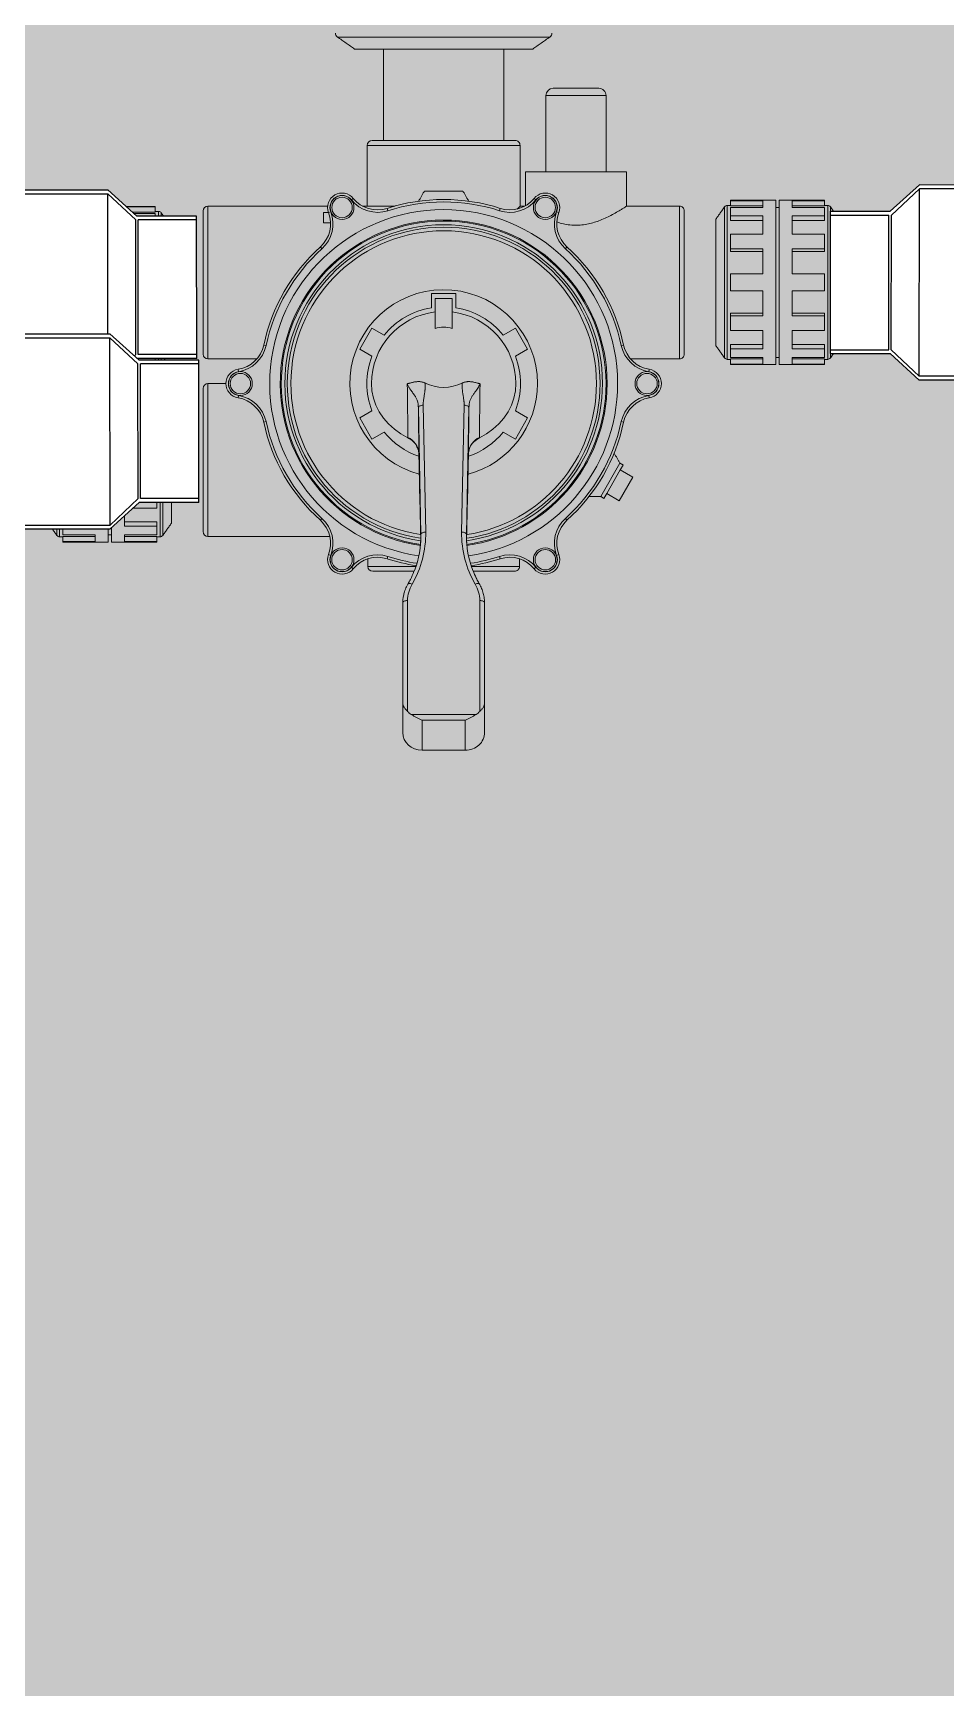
# Model space of a CAD drawing. Header units: millimetres. Extents: x -225363 to 347188, y -782467 to 813415.
# Drawn here: x 28520 to 28810, y 12190 to 12716 of the extents above; entities that cross this region are included whole.
import ezdxf

# ---------------------------------------------------------------- set-up
doc = ezdxf.new("R2010")
doc.units = ezdxf.units.MM
doc.set_wipeout_variables(frame=1)
for name, color, linetype in [('0.05 Thu đáy', 5, 'Continuous'), ('0.06 Trả nước', 3, 'Continuous'), ('PA- VAN', 2, 'Continuous'), ('PHU KIEN', 3, 'Continuous')]:
    doc.layers.add(name, color=color, linetype=linetype)
for name, color, linetype, lineweight in [('duong bao khuat', 251, 'Continuous', 0), ('Layer1', 6, 'Continuous', 0), ('Nuoc cap', 4, 'Continuous', 35), ('Thiet bi', 2, 'Continuous', 18), ('Xref SCN', 8, 'Continuous', 0)]:
    doc.layers.add(name, color=color, linetype=linetype, lineweight=lineweight)
pattern_1 = [(197, (-1424125.8, -442865.07), (-126.479246, -237.872866), [95.25, -285.75]), (287, (-1424185.26, -442833.45), (237.872866, -126.479246), [95.25, -285.75])]

# ---------------------------------------------------------------- blocks, each defined once
blk = doc.blocks.new('Xref SCN')
at = {"layer": 'Xref SCN', "ltscale": 3}
h = blk.add_hatch(dxfattribs=at)
h.set_pattern_fill('CROSS', color=256, scale=30, angle=197)
h.set_pattern_definition(pattern_1)
edge = h.paths.add_edge_path()
edge.add_arc((2267.43, -6082.96), 1150, 110.6378, 180.38556)
edge.add_line((1117.46, -6090.69), (1124.35, -7115.46))
edge.add_arc((2274.33, -7107.72), 1150, 180.38556, 270.38556)
edge.add_line((2282.07, -8257.69), (21549.9, -8127.55))
edge.add_arc((21542.16, -6977.57), 1150, 270.38535, 360.44018)
edge.add_line((22692.14, -6968.74), (22692.17, -2095.91))
edge.add_arc((21542.2, -2104.75), 1150, 0.44039, 90.38556)
edge.add_line((21534.46, -954.77), (6081.87, -1059.02))
edge.add_arc((6089.61, -2209), 1150, 90.38541, 160.13317)
edge.add_arc((-23.55, -0.08), 5350, 290.6378, 340.13331, ccw=False)
edge = h.paths.add_edge_path()
edge.add_arc((21542.2, 18280.17), 1150, 0.44034, 104.36987, ccw=False)
edge.add_line((22692.17, 18289.01), (22692.17, 2403.99))
edge.add_arc((21542.2, 2395.15), 1150, -89.61444, 0.44034, ccw=False)
edge.add_line((21549.94, 1245.18), (6067.06, 1140.93))
edge.add_arc((6059.32, 2290.9), 1150, 200.63777, 270.38553, ccw=False)
edge.add_arc((-23.55, -0.08), 5350, 20.6378, 28.59529)
edge.add_arc((5234.3, 2862.4), 636.56, 160.1438, 208.30764, ccw=False)
edge.add_arc((7788.19, 2340.32), 3237.89, 44.33072, 166.81967, ccw=False)
edge.add_arc((13743.19, 8157.79), 5087.07, 224.33072, 255.06492)
edge.add_arc((13751.05, 8258.78), 5186.7, 255.26847, 275.82448)
edge.add_arc((13743.19, 8157.79), 5087.07, 276.02803, 352.80401)
edge.add_arc((13366.13, 8136.44), 5458.92, 353.52217, 372.96168)
edge.add_arc((13743.19, 8157.79), 5087.07, 13.67983, 75.72665)
edge.add_arc((16202.13, 17226.12), 4310.08, 184.54285, 253.76877, ccw=False)
edge.add_arc((12055.19, 16895.67), 150, 104.4177, 184.1801, ccw=False)
edge.add_line((12017.84, 17040.95), (21256.8, 19394.19))
h = blk.add_hatch(dxfattribs=at)
h.set_pattern_fill('CROSS', color=256, scale=30, angle=197)
h.set_pattern_definition(pattern_1)
edge = h.paths.add_edge_path()
edge.add_line((10158.25, 16567.29), (1851.34, 14451.44))
edge.add_arc((2136.75, 13337.42), 1150, 104.36987, 180.38556)
edge.add_line((986.77, 13329.68), (1035.39, 6105.34))
edge.add_arc((2185.36, 6113.08), 1150, 180.38556, 250.13331)
edge.add_arc((-23.55, -0.08), 5350, 54.44102, 70.13331, ccw=False)
edge.add_arc((3168.42, 4685.79), 343.18, 256.3943, 333.3422)
edge.add_arc((7788.19, 2340.32), 4837.89, 44.33072, 153.06453, ccw=False)
edge.add_arc((13743.19, 8157.79), 3487.07, 224.33072, 435.87878)
edge.add_arc((16212.73, 17236.67), 5922.69, 187.715863, 254.13812, ccw=False)
edge.add_arc((10541.85, 16468.34), 200, 187.6327, 187.7159, ccw=False)
edge.add_arc((10194.95, 16421.85), 150, 7.6327, 104.1621)
edge = h.paths.add_edge_path()
edge.add_arc((-13757.86, 9268.23), 1150, 104.35993, 180.44034)
edge.add_line((-14907.83, 9259.39), (-14907.83, 2149.03))
edge.add_arc((-13757.86, 2157.87), 1150, 180.44034, 270.38556)
edge.add_line((-13750.13, 1007.9), (-6128.96, 1058.86))
edge.add_arc((-6136.7, 2208.82), 1149.99, 270.38591, 340.13367)
edge.add_arc((-23.55, -0.08), 5350, 110.63781, 160.13331, ccw=False)
edge.add_arc((-2314.54, 6082.8), 1150, 290.6378, 360.38556)
edge.add_line((-1164.56, 6090.54), (-1205.64, 12195.07))
edge.add_arc((-2355.62, 12187.33), 1150, 0.38556, 104.35993)
edge.add_line((-2640.83, 13301.4), (-14043.08, 10382.3))
edge = h.paths.add_edge_path()
edge.add_line((-13750.1, -8364.83), (-2217.81, -8287.97))
edge.add_arc((-2225.56, -7138.01), 1149.99, 270.3861, 360.3861)
edge.add_line((-1075.6, -7130.26), (-1082.49, -6105.5))
edge.add_arc((-2232.47, -6113.24), 1150, 0.38556, 70.13331)
edge.add_arc((-23.55, -0.08), 5350, 200.6378, 250.13331, ccw=False)
edge.add_arc((-6106.43, -2291.06), 1150, 20.6378, 90.38556)
edge.add_line((-6114.17, -1141.09), (-13765.59, -1192.05))
edge.add_arc((-13757.84, -2342.01), 1149.99, 90.38614, 180.44099)
edge.add_line((-14907.8, -2350.87), (-14907.83, -7223.7))
edge.add_arc((-13757.86, -7214.86), 1150, 180.44039, 270.38556)
edge.add_arc((-13747.77, -8714.82), 349.99, 90.3818, 90.3856, ccw=False)
blk = doc.blocks.new('rc')
at = {"layer": 'Thiet bi', "color": 8, "lineweight": 0}
for p, q in [((554943.6, 214479.6), (554829.3, 214479.6)), ((554812.3, 214466.4), (554812.7, 214466.4)), ((554812.7, 214466.4), (554812.7, 214437.1)), ((554812.7, 214466.4), (554817.4, 214466.4)), ((554956, 214469.3), (554817, 214469.3)), ((554817.4, 214466.4), (554817.4, 214437.1)), ((554954.7, 214471.8), (554818.3, 214471.8)), ((554818.8, 214466.4), (554818.8, 214437.1)), ((554818.8, 214466.4), (554826.5, 214466.4)), ((554826.5, 214466.4), (554826.5, 214437.1)), ((554826.5, 214466.4), (554830.5, 214466.4)), ((554830.5, 214466.4), (554830.5, 214437.1)), ((554842.9, 214466.4), (554842.9, 214437.1)), ((554842.9, 214466.4), (554856.3, 214466.4)), ((554856.3, 214466.4), (554856.3, 214437.1)), ((554856.3, 214466.4), (554858.6, 214466.4)), ((554858.6, 214466.4), (554858.6, 214437.1)), ((554878.8, 214466.4), (554878.8, 214437.1)), ((554878.8, 214466.4), (554894.2, 214466.4)), ((554894.2, 214466.4), (554894.2, 214437.1)), ((554914.3, 214466.4), (554914.3, 214437.1)), ((554914.3, 214466.4), (554916.7, 214466.4)), ((554916.7, 214466.4), (554916.7, 214437.1)), ((554916.7, 214466.4), (554930, 214466.4)), ((554930, 214466.4), (554930, 214437.1)), ((554942.4, 214466.4), (554942.4, 214437.1)), ((554942.4, 214466.4), (554946.5, 214466.4)), ((554946.5, 214466.4), (554946.5, 214437.1)), ((554946.5, 214466.4), (554954.2, 214466.4)), ((554954.2, 214466.4), (554954.2, 214437.1)), ((554955.5, 214466.4), (554955.5, 214437.1)), ((554955.5, 214466.4), (554960.2, 214466.4)), ((554960.2, 214466.4), (554960.2, 214437.1)), ((554960.2, 214466.4), (554960.6, 214466.4)), ((554818.8, 214437.1), (554812.7, 214437.1)), ((554842.9, 214437.1), (554826.5, 214437.1)), ((554878.8, 214437.1), (554856.3, 214437.1)), ((554916.7, 214437.1), (554894.2, 214437.1)), ((554946.5, 214437.1), (554930, 214437.1)), ((554960.2, 214437.1), (554954.2, 214437.1)), ((554960.6, 214425.5), (554812.3, 214425.5)), ((554960.6, 214422.4), (554812.3, 214422.4)), ((554812.7, 214381.5), (554812.7, 214410.8)), ((554818.8, 214410.8), (554812.7, 214410.8)), ((554817.4, 214381.5), (554817.4, 214410.8)), ((554818.8, 214381.5), (554818.8, 214410.8)), ((554826.5, 214381.5), (554826.5, 214410.8)), ((554842.9, 214410.8), (554826.5, 214410.8)), ((554830.5, 214381.5), (554830.5, 214410.8)), ((554842.9, 214381.5), (554842.9, 214410.8)), ((554856.3, 214381.5), (554856.3, 214410.8)), ((554878.8, 214410.8), (554856.3, 214410.8)), ((554858.6, 214381.5), (554858.6, 214410.8)), ((554878.8, 214381.5), (554878.8, 214410.8)), ((554894.2, 214381.5), (554894.2, 214410.8)), ((554916.7, 214410.8), (554894.2, 214410.8)), ((554914.3, 214381.5), (554914.3, 214410.8)), ((554916.7, 214381.5), (554916.7, 214410.8)), ((554930, 214381.5), (554930, 214410.8)), ((554946.5, 214410.8), (554930, 214410.8)), ((554942.4, 214381.5), (554942.4, 214410.8)), ((554946.5, 214381.5), (554946.5, 214410.8)), ((554954.2, 214381.5), (554954.2, 214410.8)), ((554960.2, 214410.8), (554954.2, 214410.8)), ((554955.5, 214381.5), (554955.5, 214410.8)), ((554960.2, 214381.5), (554960.2, 214410.8)), ((554812.3, 214381.5), (554812.7, 214381.5)), ((554812.7, 214381.5), (554817.4, 214381.5)), ((554956, 214378.6), (554817, 214378.6)), ((554954.7, 214376.1), (554818.3, 214376.1)), ((554818.8, 214381.5), (554826.5, 214381.5)), ((554826.5, 214381.5), (554830.5, 214381.5)), ((554842.9, 214381.5), (554856.3, 214381.5)), ((554856.3, 214381.5), (554858.6, 214381.5)), ((554878.8, 214381.5), (554894.2, 214381.5)), ((554914.3, 214381.5), (554916.7, 214381.5)), ((554916.7, 214381.5), (554930, 214381.5)), ((554942.4, 214381.5), (554946.5, 214381.5)), ((554946.5, 214381.5), (554954.2, 214381.5)), ((554955.5, 214381.5), (554960.2, 214381.5)), ((554960.2, 214381.5), (554960.6, 214381.5)), ((554943.6, 214368.4), (554829.3, 214368.4))]:
    blk.add_line(p, q, dxfattribs=at)
at = {"layer": 'Thiet bi', "color": 8}
for p, q in [((554818.8, 214422.4), (554818.8, 214425.5)), ((554954.2, 214422.4), (554954.2, 214425.5))]:
    blk.add_line(p, q, dxfattribs=at)
at = {"layer": 'Thiet bi', "color": 8, "lineweight": 0}
for centre, major_axis, start_param, end_param in [((554820.1, 214469.3), (-2.18, 2.18), -0.174533, 0.785398), ((554952.9, 214469.3), (2.18, 2.18), 5.497787, 6.457718), ((554820.1, 214378.6), (2.18, 2.18), 2.356194, 3.316126), ((554952.9, 214378.6), (-2.18, 2.18), 2.96706, 3.926991)]:
    blk.add_ellipse(centre, major_axis=major_axis, ratio=1, start_param=start_param, end_param=end_param, dxfattribs=at)
for points in [[(554829.3, 214479.6), (554818.3, 214471.8)], [(554954.7, 214471.8), (554943.6, 214479.6)], [(554812.3, 214466.4), (554812.3, 214425.5)], [(554817, 214469.3), (554817, 214466.4)], [(554956, 214466.4), (554956, 214469.3)], [(554960.6, 214425.5), (554960.6, 214466.4)], [(554812.3, 214381.5), (554812.3, 214422.4)], [(554960.6, 214422.4), (554960.6, 214381.5)], [(554817, 214378.6), (554817, 214381.5)], [(554829.3, 214368.4), (554818.3, 214376.1)], [(554954.7, 214376.1), (554943.6, 214368.4)], [(554956, 214381.5), (554956, 214378.6)]]:
    blk.add_open_spline(points, degree=1, dxfattribs=at)
blk = doc.blocks.new('D900')
at = {"color": 8, "linetype": 'Continuous', "lineweight": 0}
for p, q in [((-12.39, 950.15), (12.39, 950.15)), ((-12.39, 950.15), (-12.39, 932.85)), ((-12.39, 950.15), (12.39, 950.15)), ((12.39, 932.85), (12.39, 950.15)), ((-23.4, 923.27), (-23.4, 939.93)), ((23.4, 939.93), (23.4, 923.27)), ((-20.65, 927.95), (-20.65, 864.51)), ((18.57, 929.64), (-18.58, 929.64)), ((-12.39, 932.85), (12.39, 932.85)), ((20.65, 864.51), (20.65, 927.95)), ((-23.4, 865.81), (-23.4, 923.27)), ((23.4, 923.27), (23.4, 865.81)), ((-23.4, 865.81), (-23.35, 865.55)), ((-23.4, 865.81), (-23.35, 865.55)), ((-23.35, 865.55), (-23.19, 865.31)), ((-23.35, 865.55), (-23.19, 865.31)), ((-23.19, 865.31), (-22.94, 865.09)), ((-23.19, 865.31), (-22.94, 865.09)), ((-22.94, 865.09), (-22.59, 864.89)), ((-22.94, 865.09), (-22.59, 864.89)), ((-22.59, 864.89), (-22.18, 864.73)), ((-22.59, 864.89), (-22.18, 864.73)), ((-22.18, 864.73), (-21.7, 864.61)), ((-22.18, 864.73), (-21.7, 864.61)), ((-21.7, 864.61), (-21.18, 864.54)), ((-21.7, 864.61), (-21.18, 864.54)), ((-21.18, 864.54), (-20.65, 864.51)), ((-21.18, 864.54), (-20.65, 864.51)), ((20.65, 864.51), (21.18, 864.54)), ((20.65, 864.51), (21.18, 864.54)), ((21.18, 864.54), (21.7, 864.61)), ((21.18, 864.54), (21.7, 864.61)), ((21.7, 864.61), (22.18, 864.73)), ((21.7, 864.61), (22.18, 864.73)), ((22.18, 864.73), (22.59, 864.89)), ((22.18, 864.73), (22.59, 864.89)), ((22.59, 864.89), (22.93, 865.09)), ((22.59, 864.89), (22.94, 865.09)), ((22.93, 865.09), (23.19, 865.31)), ((22.94, 865.09), (23.19, 865.31)), ((23.19, 865.31), (23.35, 865.55)), ((23.19, 865.31), (23.35, 865.55)), ((23.35, 865.55), (23.4, 865.81)), ((23.35, 865.55), (23.4, 865.81)), ((-20.48, 855.04), (-20.36, 854.91)), ((-20.48, 855.04), (-20.36, 854.91)), ((-20.36, 854.91), (-20.13, 854.78)), ((-20.36, 854.91), (-20.13, 854.78)), ((-20.13, 854.78), (-19.83, 854.73)), ((-20.13, 854.78), (-19.83, 854.73)), ((-19.83, 854.73), (-19.46, 854.73)), ((-19.83, 854.73), (-19.45, 854.73)), ((-19.46, 854.73), (-19.03, 854.8)), ((-19.45, 854.73), (-19.03, 854.8)), ((-19.03, 854.8), (-18.57, 854.94)), ((-19.03, 854.8), (-18.57, 854.94)), ((-18.57, 854.94), (-18.09, 855.13)), ((-18.57, 854.94), (-18.09, 855.13)), ((18.09, 855.13), (18.57, 854.94)), ((18.09, 855.13), (18.57, 854.94)), ((18.57, 854.94), (19.03, 854.8)), ((18.57, 854.94), (19.03, 854.8)), ((19.03, 854.8), (19.45, 854.73)), ((19.03, 854.8), (19.45, 854.73)), ((19.45, 854.73), (19.83, 854.73)), ((19.45, 854.73), (19.83, 854.73)), ((19.83, 854.73), (20.13, 854.78)), ((19.83, 854.73), (20.13, 854.78)), ((20.13, 854.78), (20.36, 854.91)), ((20.13, 854.78), (20.36, 854.91)), ((20.36, 854.91), (20.48, 855.04)), ((20.36, 854.91), (20.48, 855.04)), ((-51.75, 846.36), (-52.81, 845.49)), ((-15.89, 845.03), (-43.36, 845.03)), ((-40.6, 847.79), (-17.07, 847.79)), ((43.36, 845.03), (15.89, 845.03)), ((17.03, 847.79), (40.6, 847.79)), ((51.75, 846.36), (52.81, 845.49)), ((-65.87, 838.21), (-64.58, 838.7)), ((-32.41, 840.61), (-31.99, 839.3)), ((32.41, 840.61), (31.99, 839.3)), ((65.87, 838.21), (64.58, 838.7)), ((-14.48, 754.14), (-13.04, 826.65)), ((-13.67, 805.31), (-13.15, 831.33)), ((-13.04, 826.65), (-13.04, 828.77)), ((-13.04, 826.65), (-12.99, 826.4)), ((-12.99, 826.4), (-12.83, 826.15)), ((-12.83, 826.15), (-12.58, 825.92)), ((-12.58, 825.92), (-12.24, 825.72)), ((-12.24, 825.72), (-11.82, 825.56)), ((-11.82, 825.56), (-11.34, 825.43)), ((-10.29, 825.32), (-11.72, 752.8)), ((-11.34, 825.43), (-10.83, 825.35)), ((-10.83, 825.35), (-10.29, 825.32)), ((10.29, 825.32), (10.83, 825.35)), ((11.72, 752.8), (10.29, 825.32)), ((10.83, 825.35), (11.34, 825.43)), ((11.34, 825.43), (11.82, 825.56)), ((11.82, 825.56), (12.24, 825.72)), ((12.24, 825.72), (12.58, 825.92)), ((12.58, 825.92), (12.83, 826.15)), ((12.83, 826.15), (12.99, 826.4)), ((12.99, 826.4), (13.04, 826.65)), ((13.04, 828.77), (13.04, 826.65)), ((13.04, 826.65), (14.48, 754.14)), ((13.67, 805.31), (13.15, 831.33)), ((134.89, 740.43), (134.89, 827.83)), ((137.64, 825.08), (137.64, 743.18)), ((-70.56, 818.59), (-69.63, 817.57)), ((70.56, 818.59), (69.63, 817.57)), ((-108.2, 793.9), (-100.41, 807.39)), ((-100.87, 785.95), (-89.86, 805.02)), ((-100.41, 807.39), (-93.26, 803.26)), ((-93.26, 803.26), (-91.64, 806.05)), ((-101.04, 789.77), (-93.26, 803.26)), ((-108.2, 793.9), (-101.04, 789.77)), ((-102.66, 786.98), (-101.04, 789.77)), ((-48.05, 760.08), (-41.05, 772.21)), ((-41.05, 772.21), (-34.07, 768.18)), ((-24.51, 769.2), (-28.22, 766.53)), ((-20.47, 771.48), (-24.51, 769.2)), ((24.51, 769.2), (20.47, 771.48)), ((28.22, 766.53), (24.51, 769.2)), ((34.07, 768.18), (41.05, 772.21)), ((41.05, 772.21), (48.05, 760.08)), ((-102.97, 762.45), (-101.62, 762.16)), ((-41.07, 756.05), (-48.05, 760.08)), ((-34.44, 760.16), (-36.86, 756.54)), ((-31.55, 763.5), (-34.44, 760.16)), ((-28.22, 766.53), (-31.55, 763.5)), ((31.55, 763.5), (28.22, 766.53)), ((34.44, 760.16), (31.55, 763.5)), ((36.86, 756.54), (34.44, 760.16)), ((48.05, 760.08), (41.07, 756.05)), ((-117.62, 748.58), (-117.4, 747.22)), ((-40.17, 748.71), (-41.01, 744.6)), ((-38.78, 752.71), (-40.17, 748.71)), ((-36.86, 756.54), (-38.78, 752.71)), ((38.78, 752.71), (36.86, 756.54)), ((40.17, 748.71), (38.78, 752.71)), ((41.01, 744.6), (40.17, 748.71)), ((117.4, 747.22), (117.62, 748.58)), ((-41.01, 744.6), (-41.29, 740.43)), ((41.29, 740.43), (41.01, 744.6)), ((-117.62, 732.27), (-117.4, 733.63)), ((117.4, 733.63), (117.62, 732.27)), ((-137.64, 641.67), (-137.64, 723.57)), ((-134.89, 726.32), (-134.89, 638.91)), ((-48.05, 720.77), (-41.07, 724.8)), ((-41.05, 708.65), (-48.05, 720.77)), ((48.05, 720.77), (41.05, 708.65)), ((41.07, 724.8), (48.05, 720.77)), ((134.89, 638.91), (134.89, 726.32)), ((137.64, 723.57), (137.64, 641.67)), ((-101.62, 718.69), (-102.97, 718.4)), ((-34.07, 712.68), (-41.05, 708.65)), ((41.05, 708.65), (34.07, 712.68)), ((101.62, 718.7), (102.97, 718.4)), ((-4.82, 708.87), (-4.82, 691.74)), ((4.82, 708.87), (4.82, 691.74)), ((-7, 688.99), (-7, 697.05)), ((4.82, 691.74), (-4.82, 691.74)), ((7, 697.05), (7, 688.99)), ((7, 688.99), (-7, 688.99)), ((-69.63, 663.28), (-70.56, 662.26)), ((69.63, 663.29), (70.56, 662.26)), ((64.71, 648.4), (68.82, 648.4)), ((68.82, 648.4), (68.82, 642.59)), ((-64.58, 642.15), (-65.87, 642.64)), ((-52.81, 635.36), (-51.75, 634.49)), ((-42.01, 640.61), (-43.7, 638.91)), ((-31.99, 641.55), (-32.41, 640.24)), ((31.99, 641.55), (32.41, 640.24)), ((52.81, 635.36), (51.75, 634.49)), ((64.58, 642.15), (65.87, 642.64)), ((68.82, 642.59), (65.89, 642.59)), ((11.01, 630.31), (-11.01, 630.31)), ((-46.8, 619.3), (-104.61, 619.3)), ((-43.7, 604.16), (43.7, 604.16)), ((40.95, 601.41), (-40.95, 601.41)), ((-92.91, 575.67), (-58.5, 575.67)), ((-62.63, 571.54), (-88.78, 571.54)), ((50.93, 549.1), (-50.93, 549.1)), ((60.77, 542.21), (-60.77, 542.21))]:
    blk.add_line(p, q, dxfattribs=at)
for centre, major_axis, ratio, start_param, end_param in [((-12.39, 939.93), (11.01, 0), 0.928372, 1.570796, 3.141593), ((12.39, 939.93), (11.01, 0), 0.928372, 0, 1.570796), ((-12.39, 921.19), (11.01, 0), 0.928372, 2.16739, 2.418858), ((12.39, 921.19), (11.01, 0), 0.928372, 0.722734, 0.974203), ((-1.91, 864.57), (13.25, 13.25), 1, 2.359312, 2.884458), ((-1.91, 864.57), (13.25, 13.25), 1, 2.359312, 2.884458), ((1.91, 864.57), (13.25, -13.25), 1, 0.257135, 0.782281), ((1.91, 864.57), (13.25, -13.25), 1, 0.257135, 0.782281), ((2.93, 865.81), (14.47, 14.47), 1, -0.98124, -0.785563), ((2.93, 865.81), (14.47, 14.47), 1, -0.98124, -0.785563), ((-67.52, 826.27), (40.48, -40.48), 1, 0.768803, 1.313896), ((-67.52, 826.27), (40.48, 40.48), 1, -0.801993, -0.2569), ((67.52, 826.27), (40.48, 40.48), 1, 1.827696, 2.372789), ((67.52, 826.27), (40.48, 40.48), 1, 1.827696, 2.372789), ((-58.15, 841.15), (5.84, 5.84), 1, -0.102614, 2.720607), ((-58.15, 841.15), (4.87, -4.87), 1, 1.468183, 4.291404), ((-58.15, 841.15), (4.83, -4.83), 1, 3.926991, 10.210176), ((-58.15, 841.15), (4.14, 4.14), 1, 2.356194490179646, 8.639379797359233), ((-37.86, 857.65), (13.63, 13.63), 1, 3.038979, 4.236671), ((-37.86, 857.65), (12.65, 12.65), 1, 3.038979, 4.236671), ((-40.6, 845.03), (1.95, -1.95), 1, 2.356194, 3.926991), ((0, 740.43), (74.46, 74.46), 1, 0.935301, 1.098291), ((0, 740.43), (73.48, -73.48), 1, 2.504054, 2.66913), ((-67.42, 827.65), (38.45, 38.45), 1, -0.803864, -0.408287), ((67.4, 827.66), (38.44, 38.44), 1, 1.986316, 2.374699), ((0, 740.43), (73.48, 73.48), 1, 0.472505, 0.637539), ((0, 740.43), (74.46, -74.46), 1, 2.043302, 2.206291), ((37.86, 857.65), (13.63, 13.63), 1, 3.617081, 4.815003), ((37.86, 857.65), (12.65, -12.65), 1, 5.188107, 6.385799), ((40.6, 845.03), (1.95, -1.95), 1, 0.785398, 2.356194), ((58.15, 841.15), (4.83, -4.83), 1, 3.926991, 10.210176), ((58.15, 841.15), (5.84, -5.84), 1, 0.420985, 3.244206), ((58.15, 841.15), (4.14, 4.14), 1, 2.356194490177039, 8.639379797356625), ((58.15, 841.15), (4.87, -4.87), 1, 0.420985, 3.244206), ((0, 740.43), (70.36, 70.36), 1, 2.356194, 6.92527), ((0, 740.43), (70.36, 70.36), 1, 0.928712, 2.356194), ((0, 740.43), (66.13, 66.13), 1, 2.356194, 6.927819), ((0, 740.43), (66.13, -66.13), 1, 2.496959, 3.926991), ((-82.59, 831.83), (12.65, 12.65), 1, 4.664508, 5.8622), ((-82.59, 831.83), (13.63, -13.63), 1, 6.235075, 7.432996), ((82.59, 831.83), (13.63, -13.63), 1, 3.562578, 4.76027), ((82.59, 831.83), (12.65, -12.65), 1, 3.562578, 4.76027), ((0, 740.43), (65.7, -65.7), 1, 3.926991, 8.497545), ((0, 740.43), (65.7, -65.7), 1, 2.498029, 3.926991), ((0, 740.43), (90.58, 6.89), 1, 3.065721, 7.632569), ((0, 740.43), (64.24, 64.24), 1, 0.930939, 2.356194), ((0, 740.43), (63.26, 63.26), 1, 2.356194, 6.920476), ((0, 740.43), (63.26, -63.26), 1, 2.504302, 3.926991), ((0, 740.43), (61.8, 61.8), 1, 2.356194, 6.916471), ((0, 740.43), (61.8, 61.8), 1, 0.937511, 2.356194), ((134.89, 825.08), (1.95, -1.95), 1, 0.785398, 2.356194), ((0, 740.43), (74.46, 74.46), 1, 1.519703, 2.145489), ((0, 740.43), (73.48, -73.48), 1, 3.090499, 3.716327), ((0, 740.43), (73.48, -73.48), 1, 0.996062, 1.621932), ((0, 740.43), (74.46, -74.46), 1, 0.996104, 1.62189), ((-13.67, 837.5), (1.06, 68.58), 0.008193, 3.725383, 4.223795), ((13.67, 837.5), (1.06, -68.58), 0.008193, -1.082203, -0.583791), ((0, 740.43), (37.96, 37.96), 1, 2.356194, 6.805811), ((0, 740.43), (37.96, 37.96), 1, 1.048171, 2.356194), ((0, 740.43), (31.07, 31.07), 1, 1.114353, 1.672608), ((-24.75, 780.85), (7.44, 7.44), 1, 4.344428, 5.443669), ((-2604.78, 790.49), (2590.43, -25.73), 1, -0.0041, 0.005991), ((-13.67, 837.5), (1.06, 68.58), 0.008193, 3.704743, 3.725384), ((0, 740.43), (31.07, -31.07), 1, 1.468985, 2.027239), ((2604.78, 790.49), (2590.43, 25.73), 1, 3.1356, 3.145691), ((24.75, 780.85), (7.44, -7.44), 1, 3.981109, 5.08035), ((13.67, 837.5), (1.06, -68.58), 0.008193, -0.583791, -0.56315), ((-2609.4, 783.82), (29.65, 2588.78), 1, 4.707143, 4.718979), ((2609.35, 783.82), (2588.8, 22.19), 1, 3.137883, 3.149719), ((-120.45, 766.25), (12.65, -12.65), 1, 5.656973, 6.854665), ((-120.45, 766.25), (13.63, -13.63), 1, 5.656973, 6.854665), ((79.55, 866.99), (75.75, 75.75), 1, 4.134485, 4.147333), ((120.45, 766.25), (13.63, -13.63), 1, 4.140909, 5.338601), ((120.45, 766.25), (12.65, 12.65), 1, 2.570113, 3.767805), ((-116.31, 740.43), (5.84, -5.84), 1, 2.51538, 5.338601), ((0, 740.43), (31.07, 31.07), 1, 1.992584, 2.719805), ((0, 740.43), (31.07, 31.07), 1, -1.149009, -0.421787), ((116.31, 740.43), (5.84, -5.84), 1, 5.656973, 8.480194), ((-116.31, 740.43), (4.87, -4.87), 1, 2.51538, 5.338601), ((-116.31, 740.43), (4.83, -4.83), 1, 3.926991, 10.210176), ((-116.31, 740.43), (4.14, 4.14), 1, 2.356194490179646, 8.639379797359233), ((0, 740.43), (29.2, 29.2), 1, 2.356194, 3.810058), ((0, 718.91), (16.76, -16.76), 1, 1.893078, 2.819378), ((0, 740.43), (29.2, -29.2), 1, 5.61472, 7.068583), ((116.31, 740.43), (4.83, -4.83), 1, 3.926991, 10.210176), ((116.31, 740.43), (4.14, 4.14), 1, 2.356194490177039, 8.639379797356625), ((116.31, 740.43), (4.87, 4.87), 1, 4.086177, 6.909398), ((134.89, 743.18), (1.95, 1.95), 1, 3.926991, 5.497787), ((-120.45, 714.6), (12.65, 12.65), 1, -0.57148, 0.626212), ((-120.45, 714.6), (13.63, -13.63), 1, 0.999087, 2.197009), ((120.45, 714.6), (13.63, 13.63), 1, 0.944584, 2.142276), ((120.45, 714.6), (12.65, -12.65), 1, 2.51538, 3.713073), ((-134.89, 723.57), (1.95, -1.95), 1, 2.356194, 3.926991), ((134.89, 723.57), (1.95, -1.95), 1, 0.785398, 2.356194), ((0, 740.43), (74.46, -74.46), 1, 4.137697, 4.763482), ((0, 740.43), (73.48, 73.48), 1, 2.5669, 3.192729), ((0, 740.43), (31.07, 31.07), 1, 3.039781, 3.767003), ((0, 740.43), (31.07, -31.07), 1, 5.657775, 6.384997), ((0, 740.43), (73.48, -73.48), 1, 6.232092, 6.85792), ((0, 740.43), (74.46, 74.46), 1, 4.661296, 5.287081), ((0, 724.18), (11.35, -11.35), 1, 5.192957, 5.802618), ((-82.59, 649.02), (13.63, -13.63), 1, 0.420985, 1.618677), ((82.59, 649.02), (13.63, -13.63), 1, 3.093482, 4.291404), ((-82.59, 649.02), (12.65, -12.65), 1, 0.420985, 1.618677), ((82.59, 649.02), (12.65, 12.65), 1, 1.522915, 2.720607), ((-58.15, 639.7), (4.83, -4.83), 1, 3.926991, 10.210176), ((-58.15, 639.7), (4.14, -4.14), 1, 3.926991, 10.210176), ((-37.86, 623.2), (13.63, -13.63), 1, 2.046285, 3.244206), ((37.86, 623.2), (13.63, -13.63), 1, 1.468183, 2.665875), ((58.15, 639.7), (4.83, -4.83), 1, 3.926991, 10.210176), ((58.15, 639.7), (4.14, -4.14), 1, 3.926991, 10.210176), ((-134.89, 641.67), (1.95, 1.95), 1, 2.356194, 3.926991), ((-58.15, 639.7), (5.84, 5.84), 1, 1.991782, 4.815003), ((-58.15, 639.7), (4.87, 4.87), 1, 1.991782, 4.815003), ((-37.86, 623.2), (12.65, -12.65), 1, 2.046514, 3.244206), ((0, 740.43), (74.46, -74.46), 1, 5.184894, 5.81068), ((0, 740.43), (73.48, 73.48), 1, 3.614098, 4.239926), ((0, 740.43), (74.46, -74.46), 1, 5.762299, 5.81068), ((37.86, 623.2), (12.65, 12.65), 1, -0.102614, 1.095079), ((58.15, 639.7), (5.84, 5.84), 1, 3.038979, 5.8622), ((58.15, 639.7), (4.87, -4.87), 1, 4.609775, 7.432996), ((134.89, 641.67), (1.95, 1.95), 1, 3.926991, 5.497787), ((-40.95, 604.16), (1.95, 1.95), 1, 2.356194, 3.926991), ((40.95, 604.16), (1.95, -1.95), 1, 5.497787, 7.068583), ((-88.78, 575.67), (2.92, 2.92), 1, 2.356194, 3.926991), ((-62.63, 575.67), (2.92, -2.92), 1, 5.497787, 7.068583), ((-59.19, 539.96), (1.95, -1.95), 1, 2.96706, 3.926991), ((59.19, 539.96), (1.95, -1.95), 1, 0.785398, 1.745329)]:
    blk.add_ellipse(centre, major_axis=major_axis, ratio=ratio, start_param=start_param, end_param=end_param, dxfattribs=at)
for points, knots in [([(-20.65, 927.95), (-21.08, 927.49), (-21.48, 927.07), (-22, 926.45), (-22.16, 926.25), (-22.45, 925.86), (-22.58, 925.67), (-22.81, 925.29), (-22.91, 925.1), (-23.09, 924.73), (-23.16, 924.54), (-23.28, 924.17), (-23.33, 923.99), (-23.39, 923.63), (-23.4, 923.45), (-23.4, 923.27)], [0, 0, 0, 0, 0.25, 0.25, 0.375, 0.375, 0.5, 0.5, 0.625, 0.625, 0.75, 0.75, 0.875, 0.875, 1, 1, 1, 1]), ([(-18.58, 929.64), (-18.09, 929.95), (-17.59, 930.26), (-16.58, 930.86), (-16.06, 931.16), (-15.02, 931.71), (-14.5, 931.97), (-13.71, 932.32), (-13.45, 932.43), (-12.92, 932.65), (-12.65, 932.75), (-12.39, 932.85)], [0, 0, 0, 0, 0.25, 0.25, 0.5, 0.5, 0.75, 0.75, 0.875, 0.875, 1, 1, 1, 1]), ([(18.57, 929.64), (18.09, 929.95), (17.59, 930.26), (16.58, 930.86), (16.06, 931.16), (15.01, 931.71), (14.49, 931.97), (13.71, 932.32), (13.45, 932.43), (12.92, 932.65), (12.65, 932.75), (12.39, 932.85)], [0, 0, 0, 0, 0.25, 0.25, 0.5, 0.5, 0.75, 0.75, 0.875, 0.875, 1, 1, 1, 1]), ([(20.65, 927.95), (21.08, 927.49), (21.47, 927.07), (21.99, 926.45), (22.16, 926.25), (22.45, 925.86), (22.58, 925.67), (22.81, 925.29), (22.91, 925.1), (23.09, 924.73), (23.16, 924.54), (23.28, 924.17), (23.32, 923.99), (23.38, 923.63), (23.4, 923.45), (23.4, 923.27)], [0, 0, 0, 0, 0.25, 0.25, 0.375, 0.375, 0.5, 0.5, 0.625, 0.625, 0.75, 0.75, 0.875, 0.875, 1, 1, 1, 1]), ([(-23.4, 865.81), (-23.39, 865.24), (-23.35, 863.67), (-22.94, 861.1), (-22.07, 858.23), (-21.15, 856.24), (-20.57, 855.22), (-20.48, 855.04)], [0, 0, 0, 0, 0.151966, 0.421666, 0.691474, 0.94835, 1, 1, 1, 1]), ([(-23.4, 865.81), (-23.39, 865.24), (-23.35, 863.67), (-22.94, 861.1), (-22.07, 858.23), (-21.15, 856.24), (-20.57, 855.22), (-20.48, 855.04)], [0, 0, 0, 0, 0.151966, 0.421666, 0.691474, 0.94835, 1, 1, 1, 1]), ([(20.48, 855.04), (20.75, 855.55), (21.52, 856.96), (22.42, 859.19), (22.8, 860.95), (22.96, 861.72)], [0, 0, 0, 0, 0.239609, 0.668878, 1, 1, 1, 1]), ([(20.48, 855.04), (20.75, 855.55), (21.52, 856.96), (22.42, 859.19), (22.8, 860.95), (22.96, 861.72)], [0, 0, 0, 0, 0.239609, 0.668878, 1, 1, 1, 1]), ([(-20.48, 855.04), (-20.06, 854.3), (-18.85, 852.13), (-17.61, 849.6), (-16.96, 847.77), (-16.85, 847.46)], [0, 0, 0, 0, 0.299882, 0.882366, 1, 1, 1, 1]), ([(-20.48, 855.04), (-20.07, 854.3), (-18.86, 852.13), (-17.61, 849.6), (-16.96, 847.77), (-16.85, 847.46)], [0, 0, 0, 0, 0.299882, 0.882366, 1, 1, 1, 1]), ([(16.7, 847.09), (16.8, 847.38), (17.43, 849.19), (18.71, 851.85), (19.99, 854.17), (20.48, 855.04)], [0, 0, 0, 0, 0.103177, 0.660492, 1, 1, 1, 1]), ([(16.7, 847.09), (16.8, 847.38), (17.43, 849.19), (18.71, 851.85), (19.99, 854.17), (20.48, 855.04)], [0, 0, 0, 0, 0.103177, 0.660492, 1, 1, 1, 1]), ([(-20.47, 771.48), (-19.33, 772.19), (-17.05, 773.61), (-15.19, 776.16), (-14.76, 777.8), (-14.64, 778.26)], [0, 0, 0, 0, 0.4181924, 0.8362832, 1, 1, 1, 1]), ([(14.56, 778.31), (14.49, 778.5), (14.4, 778.71), (14.38, 778.96), (14.38, 778.98)], [0, 0, 0, 0, 0.901002, 1, 1, 1, 1]), ([(14.68, 778.36), (14.91, 777.55), (15.49, 775.54), (17.65, 773.13), (19.65, 771.96), (20.47, 771.48)], [0, 0, 0, 0, 0.284691, 0.706674, 1, 1, 1, 1]), ([(-20.81, 740.59), (-20.74, 740.74), (-20.6, 741.05), (-20.38, 741.51), (-20.16, 741.95), (-19.92, 742.38), (-19.67, 742.8), (-19.42, 743.21), (-19.17, 743.61), (-18.67, 744.35), (-17.86, 745.44), (-17.01, 746.58), (-16.35, 747.54), (-15.89, 748.3), (-15.48, 749.11), (-15.16, 749.86), (-14.94, 750.55), (-14.78, 751.17), (-14.67, 751.78), (-14.58, 752.38), (-14.53, 752.97), (-14.49, 753.56), (-14.48, 753.95), (-14.48, 754.14)], [0, 0, 0, 0, 0.029592, 0.058914, 0.088007, 0.116911, 0.145667, 0.174317, 0.202903, 0.231465, 0.336507, 0.456431, 0.513487, 0.579538, 0.645567, 0.711859, 0.759057, 0.804186, 0.847277, 0.888361, 0.927478, 0.964673, 1, 1, 1, 1]), ([(-14.48, 754.14), (-14.48, 753.97), (-14.4, 753.8), (-14.13, 753.48), (-13.92, 753.34), (-13.42, 753.09), (-13.11, 752.99), (-12.44, 752.85), (-12.08, 752.81), (-11.72, 752.8)], [0, 0, 0, 0, 0.25, 0.25, 0.5, 0.5, 0.75, 0.75, 1, 1, 1, 1]), ([(-11.72, 752.8), (-11.73, 752.68), (-11.73, 752.41), (-11.72, 752), (-11.7, 751.58), (-11.66, 751.13), (-11.62, 750.66), (-11.56, 750.16), (-11.47, 749.48), (-11.34, 748.6), (-11.18, 747.55), (-11.02, 746.65), (-10.9, 745.89), (-10.82, 745.27), (-10.74, 744.63), (-10.68, 743.97), (-10.62, 743.25), (-10.58, 742.48), (-10.55, 741.67), (-10.56, 740.89), (-10.58, 740.37), (-10.59, 740.12)], [0, 0, 0, 0, 0.03023, 0.062153, 0.095787, 0.131148, 0.168249, 0.207102, 0.247717, 0.331204, 0.414687, 0.498173, 0.545438, 0.594293, 0.644754, 0.696837, 0.750556, 0.815442, 0.878613, 0.940115, 1, 1, 1, 1]), ([(10.59, 740.12), (10.58, 740.29), (10.57, 740.63), (10.56, 741.14), (10.56, 741.67), (10.57, 742.22), (10.6, 742.78), (10.63, 743.36), (10.68, 743.96), (10.74, 744.57), (10.82, 745.2), (10.9, 745.84), (11.02, 746.63), (11.16, 747.55), (11.32, 748.61), (11.47, 749.53), (11.59, 750.31), (11.66, 750.95), (11.7, 751.58), (11.73, 752.2), (11.73, 752.6), (11.72, 752.8)], [0, 0, 0, 0, 0.039185, 0.079618, 0.121315, 0.164292, 0.208564, 0.254143, 0.301043, 0.349274, 0.398846, 0.44977, 0.502052, 0.585618, 0.669183, 0.752748, 0.8044, 0.854904, 0.904305, 0.952653, 1, 1, 1, 1]), ([(11.72, 752.8), (12.08, 752.81), (12.44, 752.85), (13.11, 752.99), (13.42, 753.09), (13.92, 753.34), (14.13, 753.48), (14.4, 753.8), (14.48, 753.97), (14.48, 754.14)], [0, 0, 0, 0, 0.25, 0.25, 0.5, 0.5, 0.75, 0.75, 1, 1, 1, 1]), ([(14.48, 754.14), (14.48, 754.03), (14.48, 753.82), (14.5, 753.5), (14.51, 753.18), (14.54, 752.85), (14.57, 752.52), (14.61, 752.2), (14.68, 751.67), (14.84, 750.9), (15.11, 749.99), (15.47, 749.11), (15.84, 748.41), (16.18, 747.83), (16.5, 747.33), (16.95, 746.67), (17.54, 745.87), (18.24, 744.93), (18.83, 744.11), (19.32, 743.37), (19.73, 742.72), (20.11, 742.04), (20.48, 741.33), (20.7, 740.84), (20.81, 740.59)], [0, 0, 0, 0, 0.019544, 0.039567, 0.06008, 0.081094, 0.102618, 0.124662, 0.147234, 0.211308, 0.287787, 0.354353, 0.420211, 0.459703, 0.500768, 0.54339, 0.625102, 0.699986, 0.768479, 0.814188, 0.860025, 0.906161, 0.952763, 1, 1, 1, 1]), ([(-10.59, 740.12), (-10.64, 740.1), (-10.71, 740.06), (-10.82, 740), (-10.91, 739.96), (-11.02, 739.92), (-11.16, 739.86), (-11.56, 739.73), (-12.17, 739.55), (-12.97, 739.39), (-13.64, 739.31), (-14.24, 739.29), (-14.78, 739.3), (-15.25, 739.33), (-15.6, 739.35), (-15.82, 739.38), (-16.16, 739.42), (-16.66, 739.5), (-17.43, 739.66), (-18.35, 739.89), (-19.17, 740.09), (-19.77, 740.24), (-20.12, 740.34), (-20.47, 740.46), (-20.69, 740.55), (-20.81, 740.59)], [0, 0, 0, 0, 0.013344, 0.024019, 0.032608, 0.041689, 0.055489, 0.074012, 0.157331, 0.2291, 0.299529, 0.346045, 0.397802, 0.451484, 0.479982, 0.496916, 0.514417, 0.578969, 0.642444, 0.740298, 0.854854, 0.890484, 0.926532, 0.963028, 1, 1, 1, 1]), ([(20.81, 740.59), (20.69, 740.55), (20.47, 740.46), (20.12, 740.34), (19.77, 740.24), (19.35, 740.13), (18.85, 740.02), (18.3, 739.88), (17.79, 739.75), (17.25, 739.62), (16.66, 739.5), (16.16, 739.42), (15.82, 739.38), (15.6, 739.35), (15.25, 739.33), (14.78, 739.3), (14.24, 739.29), (13.64, 739.31), (12.97, 739.39), (12.17, 739.55), (11.56, 739.73), (11.16, 739.87), (11.02, 739.92), (10.91, 739.96), (10.82, 740.01), (10.71, 740.06), (10.63, 740.1), (10.59, 740.12)], [0, 0, 0, 0, 0.036971, 0.073467, 0.109515, 0.145145, 0.203817, 0.259704, 0.311899, 0.357561, 0.421033, 0.485586, 0.503088, 0.520021, 0.548518, 0.602198, 0.653953, 0.700467, 0.770895, 0.842665, 0.925984, 0.944509, 0.958309, 0.967391, 0.97598, 0.986655, 1, 1, 1, 1]), ([(-64.78, 648), (-65.42, 648.22), (-67.16, 648.82), (-70.36, 649.46), (-74.19, 649.88), (-78.12, 649.83), (-81.89, 649.33), (-85.47, 648.47), (-88.97, 647.31), (-92.42, 645.87), (-95.88, 644.16), (-99.09, 642.38), (-101.61, 640.85), (-103.36, 639.74), (-104.3, 639.12), (-104.7, 638.85), (-104.6, 638.92), (-104.59, 638.93)], [0, 0, 0, 0, 0.037594, 0.103215, 0.170607, 0.236294, 0.304079, 0.367463, 0.432141, 0.508383, 0.586144, 0.677826, 0.772311, 0.845979, 0.921685, 0.995415, 1, 1, 1, 1])]:
    blk.add_open_spline(points, degree=3, knots=knots, dxfattribs=at)
for points, degree in [([(-43.36, 845.03), (-43.36, 840.62)], 1), ([(43.36, 840.62), (43.36, 845.03)], 1), ([(134.89, 827.83), (65.15, 827.83)], 1), ([(-89.86, 805.02), (-91.64, 806.05)], 1), ([(-83.24, 805.02), (-89.86, 805.02)], 1), ([(-102.66, 786.98), (-100.87, 785.95)], 1), ([(-100.87, 785.95), (-97.58, 780.25)], 1), ([(-14.42, 778.95), (-14.57, 778.23)], 1), ([(-20.48, 771.23), (-20.48, 771.31), (-20.48, 771.4), (-20.47, 771.48)], 3), ([(20.47, 771.48), (20.48, 771.4), (20.48, 771.31), (20.48, 771.23)], 3), ([(124.57, 740.43), (134.89, 740.43)], 1), ([(-106.93, 726.32), (-134.89, 726.32)], 1), ([(134.89, 726.32), (106.93, 726.32)], 1), ([(-134.89, 638.91), (-104.59, 638.91)], 1), ([(-104.61, 638.93), (-104.61, 619.3)], 1), ([(-46.8, 619.3), (-46.8, 638.7)], 1), ([(-46.42, 638.91), (-43.7, 638.91)], 1), ([(-43.7, 638.91), (-43.7, 604.16)], 1), ([(-14.35, 636.09), (-11.01, 630.31)], 1), ([(11.01, 630.31), (14.36, 636.11)], 1), ([(28.02, 638.91), (46.42, 638.91)], 1), ([(43.7, 604.16), (43.7, 638.91)], 1), ([(66.38, 638.91), (134.89, 638.91)], 1), ([(-92.91, 619.3), (-92.91, 575.67)], 1), ([(-58.5, 575.67), (-58.5, 619.3)], 1), ([(-34.41, 601.41), (-34.41, 549.1)], 1), ([(34.41, 549.1), (34.41, 601.41)], 1), ([(-50.93, 549.1), (-60.77, 542.21)], 1), ([(60.77, 542.21), (50.93, 549.1)], 1)]:
    blk.add_open_spline(points, degree=degree, dxfattribs=at)
at = {"layer": 'Layer1', "ltscale": 20}
for p, xscale, yscale, zscale, rotation in [((136005.11, 352243.9), -0.6333905456201478, 0.6333905454791944, 0.6333905454738573, 90.00000006617162), ((-136005.11, 352142.39), 0.6333905456201475, 0.6333905456201475, 0.6333905456201475, 270.0000000661718), ((136005.97, 352145.86), -0.6333905456201478, 0.6333905454791944, 0.6333905454738573, 90.00000006617162)]:
    blk.add_blockref('rc', p, dxfattribs=dict(at, xscale=xscale, yscale=yscale, zscale=zscale, rotation=rotation))
blk = doc.blocks.new('C30')
at = {"color": 1}
blk.add_wipeout([(-22214.5, 30482.1), (-22054.2, 30482.1), (-22054.2, 30407.1), (-22075.8, 30383.1), (-22075.8, 30334.1), (-22192.8, 30334.1), (-22192.8, 30383.1), (-22214.5, 30407.1)], dxfattribs=at).dxf.layer = 'duong bao khuat'
at = {"layer": 'PHU KIEN', "color": 1}
for p, q in [((-22214.5, 30482.1), (-22054.2, 30482.1)), ((-22214.5, 30482.1), (-22214.5, 30407.1)), ((-22211.3, 30482.1), (-22211.3, 30407.1)), ((-22057.4, 30482.1), (-22057.4, 30407.1)), ((-22054.2, 30482.1), (-22054.2, 30407.1)), ((-22214.5, 30407.1), (-22192.8, 30383.1)), ((-22211.3, 30407.1), (-22057.4, 30407.1)), ((-22211.3, 30407.1), (-22189.6, 30384.1)), ((-22057.4, 30407.1), (-22079, 30384.1)), ((-22054.2, 30407.1), (-22075.8, 30383.1)), ((-22192.8, 30334.1), (-22192.8, 30383.1)), ((-22189.6, 30384.1), (-22079, 30384.1)), ((-22189.6, 30382.1), (-22079, 30382.1)), ((-22189.6, 30334.1), (-22189.6, 30382.1)), ((-22079, 30334.1), (-22079, 30382.1)), ((-22075.8, 30334.1), (-22075.8, 30383.1)), ((-22192.8, 30334.1), (-22075.8, 30334.1))]:
    blk.add_line(p, q, dxfattribs=at)
blk = doc.blocks.new('van chặn PVC')
at = {"layer": 'PA- VAN', "color": 0}
for p, q in [((217269.33, 32574.35), (217169.33, 32574.35)), ((217169.33, 32534.35), (217169.33, 32574.35)), ((217269.33, 32534.35), (217269.33, 32574.35)), ((217155.72, 32539.35), (217169.33, 32556.85)), ((217282.94, 32539.35), (217269.33, 32556.85)), ((217162.33, 32539.35), (217144.33, 32539.35)), ((217144.33, 32535.35), (217144.33, 32539.35)), ((217146.91, 32535.35), (217146.91, 32539.35)), ((217153.33, 32535.35), (217153.33, 32539.35)), ((217159.75, 32535.35), (217159.75, 32539.35)), ((217162.33, 32535.35), (217162.33, 32539.35)), ((217218.43, 32540.27), (217216.7, 32535.2)), ((217220.23, 32540.27), (217221.96, 32535.2)), ((217223.75, 32535.06), (217226.31, 32539.79)), ((217228.62, 32539.41), (217229.32, 32534.16)), ((217276.33, 32539.35), (217294.33, 32539.35)), ((217276.33, 32535.35), (217276.33, 32539.35)), ((217278.91, 32535.35), (217278.91, 32539.35)), ((217285.33, 32535.35), (217285.33, 32539.35)), ((217291.75, 32535.35), (217291.75, 32539.35)), ((217294.33, 32535.35), (217294.33, 32539.35)), ((217231.03, 32533.73), (217234.57, 32537.9)), ((217236.7, 32537.17), (217236.72, 32531.79)), ((217139.33, 32514.35), (217139.33, 32534.35)), ((217210.24, 32534.35), (217139.33, 32534.35)), ((217163.33, 32535.35), (217143.33, 32535.35)), ((217143.33, 32535.35), (217143.33, 32534.35)), ((217163.33, 32535.35), (217163.33, 32534.35)), ((217231.56, 32534.35), (217229.29, 32534.35)), ((217242.27, 32534.35), (217236.71, 32534.35)), ((217238.49, 32531), (217242.52, 32534.58)), ((217299.33, 32534.35), (217242.95, 32534.35)), ((217244.34, 32533.58), (217243.55, 32528.21)), ((217275.33, 32535.35), (217295.33, 32535.35)), ((217275.33, 32535.35), (217275.33, 32534.35)), ((217295.33, 32535.35), (217295.33, 32534.35)), ((217299.33, 32514.35), (217299.33, 32534.35)), ((217245.39, 32526.97), (217249.87, 32529.87)), ((217251.64, 32528.44), (217250.02, 32523.19)), ((217251.54, 32521.71), (217256.7, 32523.5)), ((217257.78, 32522.25), (217255.08, 32517.61)), ((217181.31, 32514.35), (217139.33, 32514.35)), ((217144.33, 32514.35), (217144.33, 32510.35)), ((217147.33, 32514.35), (217147.33, 32510.35)), ((217159.33, 32514.35), (217159.33, 32510.35)), ((217215.02, 32515.28), (217196.93, 32504.8)), ((217215.02, 32515.28), (217290.58, 32515.28)), ((217256.35, 32515.87), (217261.81, 32516.66)), ((217290.58, 32515.28), (217331.36, 32504.8)), ((217299.33, 32514.35), (217294.19, 32514.35)), ((217294.33, 32514.35), (217294.33, 32514.32)), ((217139.33, 32510.35), (217139.33, 32470.21)), ((217179.06, 32510.35), (217139.33, 32510.35)), ((217196.93, 32475.77), (217196.93, 32504.8)), ((217331.36, 32504.8), (217412.46, 32504.8)), ((217414.33, 32502.92), (217414.33, 32477.64)), ((217215.02, 32465.28), (217196.93, 32475.77)), ((217290.58, 32465.28), (217331.36, 32475.77)), ((217331.36, 32475.77), (217412.46, 32475.77)), ((217179.06, 32470.21), (217139.33, 32470.21)), ((217144.33, 32466.21), (217144.33, 32470.21)), ((217147.33, 32470.21), (217147.33, 32466.21)), ((217159.33, 32470.21), (217159.33, 32466.21)), ((217139.33, 32466.21), (217139.33, 32446.21)), ((217181.31, 32466.21), (217139.33, 32466.21)), ((217181.31, 32466.21), (217169.33, 32466.21)), ((217215.02, 32465.28), (217290.58, 32465.28)), ((217299.33, 32466.21), (217294.19, 32466.21)), ((217294.33, 32466.21), (217294.33, 32466.24)), ((217299.33, 32466.21), (217299.33, 32446.21)), ((217210.24, 32446.21), (217139.33, 32446.21)), ((217143.33, 32445.21), (217143.33, 32446.21)), ((217163.33, 32445.21), (217163.33, 32446.21)), ((217169.33, 32446.21), (217169.33, 32406.21)), ((217299.33, 32446.21), (217228.42, 32446.21)), ((217269.33, 32446.21), (217269.33, 32406.21)), ((217275.33, 32445.21), (217275.33, 32446.21)), ((217295.33, 32445.21), (217295.33, 32446.21)), ((217163.33, 32445.21), (217143.33, 32445.21)), ((217144.33, 32445.21), (217144.33, 32438.21)), ((217146.91, 32445.21), (217146.91, 32438.21)), ((217153.33, 32445.21), (217153.33, 32438.21)), ((217159.75, 32445.21), (217159.75, 32438.21)), ((217162.33, 32445.21), (217162.33, 32438.21)), ((217275.33, 32445.21), (217295.33, 32445.21)), ((217276.33, 32445.21), (217276.33, 32438.21)), ((217278.91, 32445.21), (217278.91, 32438.21)), ((217285.33, 32445.21), (217285.33, 32438.21)), ((217291.75, 32445.21), (217291.75, 32438.21)), ((217294.33, 32445.21), (217294.33, 32438.21)), ((217162.33, 32438.21), (217144.33, 32438.21)), ((217147.33, 32438.21), (217147.33, 32420.47)), ((217158.05, 32438.21), (217169.33, 32423.71)), ((217159.33, 32438.21), (217159.33, 32420.47)), ((217280.61, 32438.21), (217269.33, 32423.71)), ((217276.33, 32438.21), (217294.33, 32438.21)), ((217279.33, 32438.21), (217279.33, 32420.47)), ((217291.33, 32438.21), (217291.33, 32420.47)), ((217159.33, 32420.47), (217147.33, 32420.47)), ((217279.33, 32420.47), (217291.33, 32420.47)), ((217269.33, 32406.21), (217169.33, 32406.21))]:
    blk.add_line(p, q, dxfattribs=at)
for radius in [45, 4, 2]:
    blk.add_circle((217219.33, 32490.28), radius, dxfattribs=at)
for centre, radius, start, end in [((217219.33, 32490.28), 50, 88.9661, 91.0339), ((217219.33, 32490.28), 50, 79.2983, 81.9789), ((217219.33, 32490.28), 50, 69.6749, 72.2523), ((217219.33, 32490.28), 50, 59.992, 62.3621), ((217219.33, 32490.28), 50, 49.7483, 52.3504), ((217219.33, 32490.28), 50, 39.7411, 41.6297), ((217219.33, 32490.28), 50, 30, 31.8381), ((217412.46, 32502.92), 1.87, 0, 90), ((217412.46, 32477.64), 1.87, 270, 0)]:
    blk.add_arc(centre, radius, start, end, dxfattribs=at)
blk = doc.blocks.new('PMBCB')
at = {"layer": '0.05 Thu đáy', "lineweight": -3, "xscale": 1.680000000152587, "yscale": 1.680000000152587, "zscale": 1.680000000152587, "rotation": 90}
blk.add_blockref('van chặn PVC', (55557.58, -363948.31), dxfattribs=at)
at = {"layer": 'Nuoc cap', "xscale": 0.5555555555555576, "yscale": 0.5555555555555576, "zscale": 0.5555555555555576, "rotation": 180}
blk.add_blockref('D900', (1241.19, 2011.93), dxfattribs=at)
at = {"layer": '0.06 Trả nước'}
for p, xscale, yscale, zscale, rotation in [((12887.59, 10196.43), 0.3866792289408923, 0.3866792289408923, 0.3866792289408923, 90.03108047629492), ((-10360.76, 10197.97), -0.3866792289408924, 0.3866792289408924, 0.3866792289408924, 269.9689196522503)]:
    blk.add_blockref('C30', p, dxfattribs=dict(at, xscale=xscale, yscale=yscale, zscale=zscale, rotation=rotation))
at = {"layer": '0.06 Trả nước', "xscale": 0.3866792289408923, "yscale": 0.3866792289408923, "zscale": 0.3866792289408923, "rotation": 90.03108047629492}
blk.add_blockref('C30', (12888.28, 10150.68), dxfattribs=at)
h = blk.add_hatch()
h.set_pattern_fill('BTCT2', color=8, scale=30, pattern_type=2)
h.set_pattern_definition([(50, (-27194.2, -11189.96), (215.17805, -18.8256), [22.5, -247.5]), (355, (-27194.2, -11189.96), (-41.6254, 225.6576), [18, -198]), (100.4514, (-27176.26, -11191.53), (173.5528, 206.8319), [19.122, -210.3426]), (46.1842, (-27194.2, -11129.96), (320.1723, -49.6557), [33.75, -371.25]), (96.6356, (-27167.5, -11134.1), (280.3988, 292.2354), [28.683, -315.514]), (351.1842, (-27194.2, -11129.96), (280.3986, 292.2356), [27, -297]), (21, (-27164.2, -11144.96), (179.0721, -120.7857), [22.5, -247.5]), (326, (-27164.2, -11144.96), (72.9946, 217.545), [18, -198]), (71.4514, (-27149.27, -11155.03), (252.0668, 96.7591), [19.122, -210.3426]), (37.5, (-27194.194, -11189.96), (3.64796, 99.86816), [0, -195.6, 0, -201, 0, -198.75]), (7.5, (-27194.19, -11189.96), (78.92086, 118.3235), [0, -114.6, 0, -191.1, 0, -75.75]), (327.5, (-27261.094, -11189.96), (160.14673, -6.76646), [0, -75, 0, -234, 0, -310.5]), (317.5, (-27291.1, -11189.96), (174.95585, 30.0315), [0, -97.5, 0, -155.4, 0, -220.5]), (45, (-27194.19, -11189.96), (-63.6396, 63.6396), []), (45, (-27194.19, -11168.96), (-63.6396, 63.6396), [])])
h.paths.add_polyline_path([(6600, 2700), (-2900, 2700), (-2900, -200), (6600, -200)])
h.paths.add_polyline_path([(5000, 2500), (5000, 0), (0, 0), (0, 2500)], flags=16)
h.paths.add_polyline_path([(5200, 2500), (6400, 2500), (6400, 0), (5200, 0)], flags=16)
h.paths.add_polyline_path([(-200, 2500), (-200, 0), (-2700, 0), (-2700, 2500)], flags=16)
h.paths.add_polyline_path([(5350.97, 389.34), (6075.73, 389.34), (6075.73, 539.34), (5350.97, 539.34)], flags=0)
h.paths.add_polyline_path([(5451.74, 547.35), (5986.02, 547.35), (5986.02, 775.92), (5451.74, 775.92)], flags=0)
h.paths.add_polyline_path([(4155.05, 389.34), (4879.81, 389.34), (4879.81, 539.34), (4155.05, 539.34)], flags=0)
h.paths.add_polyline_path([(4255.82, 547.35), (4790.11, 547.35), (4790.11, 775.92), (4255.82, 775.92)], flags=0)
h.paths.add_polyline_path([(-1032.12, 389.34), (-307.36, 389.34), (-307.36, 539.34), (-1032.12, 539.34)], flags=0)
h.paths.add_polyline_path([(-931.35, 547.35), (-397.07, 547.35), (-397.07, 775.92), (-931.35, 775.92)], flags=0)

msp = doc.modelspace()

# ---------------------------------------------------------------- block references
msp.add_blockref('Xref SCN', (18946.53, 15698.98))

# ---------------------------------------------------------------- next in the draw order: block references
msp.add_blockref('PMBCB', (27409.22, 11003.61))

doc.saveas('drawing.dxf')
